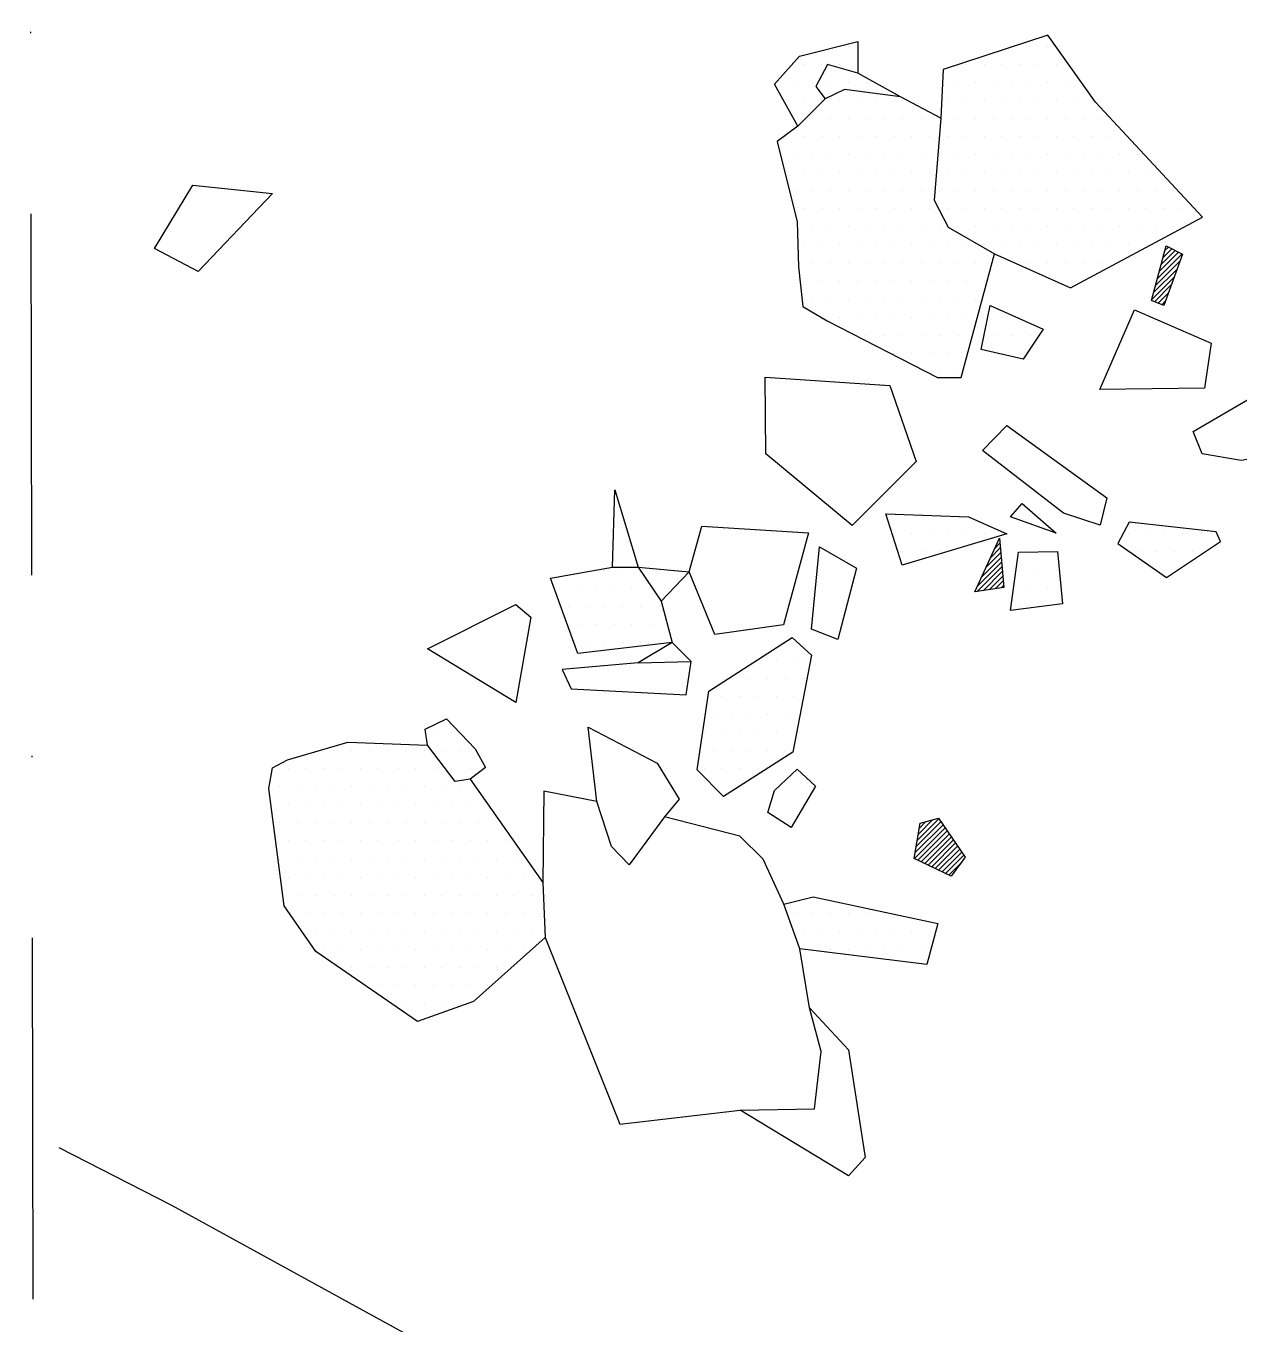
# Model space of a CAD drawing. Header units: metres. Extents: x -190 to -57, y -1970 to -1589.
# Drawn here: x -186.3 to -102.4, y -1867.2 to -1777.3 of the extents above; entities that cross this region are included whole.
import ezdxf

# ---------------------------------------------------------------- set-up
doc = ezdxf.new("R2010")
doc.units = ezdxf.units.M
doc.header["$LTSCALE"] = 25
doc.header["$MEASUREMENT"] = 0
doc.linetypes.add('STRICHPUNKTX2', pattern=[2, 1, -0.5, 0, -0.5])
doc.layers.get('0').update_dxf_attribs({"linetype": 'CONTINUOUS'})
for name, color, linetype in [('BEFUND', 1, 'CONTINUOUS'), ('GRABUNGSGRENZE', 3, 'STRICHPUNKTX2'), ('KNOCHEN', 2, 'CONTINUOUS'), ('KNOCHENSCHRAFF', 2, 'CONTINUOUS'), ('STEINE', 4, 'CONTINUOUS'), ('STEINESCHRAFF', 4, 'CONTINUOUS')]:
    doc.layers.add(name, color=color, linetype=linetype)

# ---------------------------------------------------------------- blocks, each defined once
blk = doc.blocks.new('*X2')
at = {"color": 0}
for p, q in [((-68.207, -1784.002), (-64.608, -1780.402)), ((-67.455, -1783.603), (-64.157, -1780.305)), ((-66.702, -1783.204), (-63.706, -1780.208)), ((-65.949, -1782.804), (-63.255, -1780.11)), ((-65.196, -1782.405), (-62.804, -1780.013)), ((-64.444, -1782.006), (-62.353, -1779.915)), ((-63.691, -1781.607), (-62.322, -1780.238)), ((-70.274, -1782.887), (-68.666, -1781.279)), ((-70.12, -1783.087), (-68.215, -1781.181)), ((-69.967, -1783.287), (-67.764, -1781.084)), ((-69.813, -1783.487), (-67.313, -1780.987)), ((-69.66, -1783.687), (-66.862, -1780.889)), ((-69.506, -1783.887), (-66.411, -1780.792)), ((-69.353, -1784.087), (-65.961, -1780.694)), ((-69.199, -1784.287), (-65.51, -1780.597)), ((-68.96, -1784.401), (-65.059, -1780.5)), ((-62.938, -1781.208), (-62.551, -1780.82)), ((-71.042, -1781.886), (-70.921, -1781.766)), ((-70.888, -1782.086), (-70.47, -1781.668)), ((-70.735, -1782.286), (-70.019, -1781.571)), ((-70.581, -1782.487), (-69.568, -1781.474)), ((-70.428, -1782.687), (-69.117, -1781.376)), ((-71.828, -1788.683), (-69.587, -1786.443)), ((-71.791, -1788.293), (-69.587, -1786.088)), ((-71.754, -1787.902), (-69.915, -1786.063)), ((-71.717, -1787.512), (-70.243, -1786.037)), ((-71.68, -1787.121), (-70.571, -1786.012)), ((-71.643, -1786.73), (-70.898, -1785.986)), ((-71.606, -1786.34), (-71.226, -1785.96)), ((-71.569, -1785.949), (-71.554, -1785.935)), ((-68.378, -1788.062), (-66.772, -1786.456)), ((-68.187, -1788.224), (-66.636, -1786.673)), ((-71.939, -1789.855), (-69.612, -1787.528)), ((-71.902, -1789.465), (-69.604, -1787.166)), ((-71.865, -1789.074), (-69.595, -1786.804)), ((-68.952, -1787.575), (-68.779, -1787.402)), ((-68.761, -1787.737), (-68.104, -1787.081)), ((-68.569, -1787.899), (-67.43, -1786.76)), ((-67.995, -1788.386), (-66.499, -1786.89)), ((-67.804, -1788.548), (-66.363, -1787.107)), ((-67.613, -1788.711), (-66.226, -1787.324)), ((-67.421, -1788.873), (-66.09, -1787.541)), ((-72.013, -1790.636), (-69.628, -1788.251)), ((-71.976, -1790.246), (-69.62, -1787.889)), ((-67.23, -1789.035), (-65.954, -1787.759)), ((-71.854, -1790.831), (-69.636, -1788.612)), ((-71.509, -1790.839), (-69.644, -1788.974)), ((-71.163, -1790.847), (-69.652, -1789.336)), ((-67.039, -1789.197), (-66.996, -1789.154)), ((-70.817, -1790.855), (-69.66, -1789.697)), ((-70.472, -1790.863), (-69.668, -1790.059)), ((-64.715, -1790.409), (-64.035, -1789.729)), ((-64.549, -1790.597), (-63.77, -1789.817)), ((-64.272, -1790.674), (-63.505, -1789.906)), ((-63.996, -1790.751), (-63.24, -1789.995)), ((-63.719, -1790.827), (-62.975, -1790.083)), ((-63.442, -1790.904), (-62.71, -1790.172)), ((-70.126, -1790.87), (-69.676, -1790.421)), ((-69.78, -1790.878), (-69.685, -1790.782)), ((-63.166, -1790.981), (-62.531, -1790.346)), ((-62.889, -1791.058), (-62.483, -1790.652)), ((-62.612, -1791.135), (-62.435, -1790.957)), ((-107.89, -1794.34), (-106.552, -1793.002)), ((-107.759, -1793.855), (-106.787, -1792.884)), ((-107.627, -1793.37), (-107.023, -1792.766)), ((-107.495, -1792.884), (-107.258, -1792.647)), ((-108.154, -1795.311), (-106.464, -1793.621)), ((-108.022, -1794.825), (-106.317, -1793.12)), ((-108.417, -1796.281), (-106.859, -1794.723)), ((-108.286, -1795.796), (-106.662, -1794.172)), ((-108.215, -1796.433), (-107.057, -1795.274)), ((-107.965, -1796.536), (-107.254, -1795.825)), ((-107.715, -1796.639), (-107.452, -1796.376)), ((-119.567, -1814.148), (-118.893, -1813.475)), ((-119.273, -1813.501), (-118.922, -1813.15)), ((-118.98, -1812.854), (-118.951, -1812.825)), ((-120.446, -1816.088), (-118.807, -1814.449)), ((-120.153, -1815.442), (-118.836, -1814.124)), ((-119.86, -1814.795), (-118.865, -1813.8)), ((-120.498, -1816.493), (-118.778, -1814.774)), ((-120.08, -1816.429), (-118.75, -1815.099)), ((-119.663, -1816.366), (-118.721, -1815.424)), ((-119.246, -1816.302), (-118.692, -1815.749)), ((-118.828, -1816.238), (-118.664, -1816.073)), ((-124.701, -1834.131), (-122.984, -1832.414)), ((-124.63, -1833.707), (-123.127, -1832.204)), ((-124.558, -1833.282), (-123.547, -1832.271)), ((-124.487, -1832.857), (-124.037, -1832.407)), ((-124.83, -1834.968), (-122.698, -1832.836)), ((-124.772, -1834.556), (-122.841, -1832.625)), ((-124.592, -1835.083), (-122.555, -1833.047)), ((-124.353, -1835.198), (-122.412, -1833.257)), ((-124.114, -1835.313), (-122.27, -1833.468)), ((-123.876, -1835.428), (-122.127, -1833.679)), ((-123.637, -1835.543), (-121.984, -1833.89)), ((-123.398, -1835.657), (-121.841, -1834.1)), ((-123.16, -1835.772), (-121.698, -1834.311)), ((-122.921, -1835.887), (-121.556, -1834.522)), ((-122.682, -1836.002), (-121.413, -1834.733)), ((-122.444, -1836.117), (-121.682, -1835.355))]:
    blk.add_line(p, q, dxfattribs=at)
blk = doc.blocks.new('*X33')
at = {"color": 0}
for p, q in [((-158.125, -1826.25), (-158.125, -1826.25)), ((-156.875, -1826.25), (-156.875, -1826.25)), ((-165, -1827.5), (-165, -1827.5)), ((-163.75, -1827.5), (-163.75, -1827.5)), ((-162.5, -1827.5), (-162.5, -1827.5)), ((-161.25, -1827.5), (-161.25, -1827.5)), ((-160, -1827.5), (-160, -1827.5)), ((-158.75, -1827.5), (-158.75, -1827.5)), ((-157.5, -1827.5), (-157.5, -1827.5)), ((-156.25, -1827.5), (-156.25, -1827.5)), ((-168.125, -1828.75), (-168.125, -1828.75)), ((-166.875, -1828.75), (-166.875, -1828.75)), ((-165.625, -1828.75), (-165.625, -1828.75)), ((-164.375, -1828.75), (-164.375, -1828.75)), ((-163.125, -1828.75), (-163.125, -1828.75)), ((-161.875, -1828.75), (-161.875, -1828.75)), ((-160.625, -1828.75), (-160.625, -1828.75)), ((-159.375, -1828.75), (-159.375, -1828.75)), ((-158.125, -1828.75), (-158.125, -1828.75)), ((-156.875, -1828.75), (-156.875, -1828.75)), ((-155.625, -1828.75), (-155.625, -1828.75)), ((-168.75, -1830), (-168.75, -1830)), ((-167.5, -1830), (-167.5, -1830)), ((-166.25, -1830), (-166.25, -1830)), ((-165, -1830), (-165, -1830)), ((-163.75, -1830), (-163.75, -1830)), ((-162.5, -1830), (-162.5, -1830)), ((-161.25, -1830), (-161.25, -1830)), ((-160, -1830), (-160, -1830)), ((-158.75, -1830), (-158.75, -1830)), ((-157.5, -1830), (-157.5, -1830)), ((-156.25, -1830), (-156.25, -1830)), ((-168.125, -1831.25), (-168.125, -1831.25)), ((-166.875, -1831.25), (-166.875, -1831.25)), ((-165.625, -1831.25), (-165.625, -1831.25)), ((-164.375, -1831.25), (-164.375, -1831.25)), ((-163.125, -1831.25), (-163.125, -1831.25)), ((-161.875, -1831.25), (-161.875, -1831.25)), ((-160.625, -1831.25), (-160.625, -1831.25)), ((-159.375, -1831.25), (-159.375, -1831.25)), ((-158.125, -1831.25), (-158.125, -1831.25)), ((-156.875, -1831.25), (-156.875, -1831.25)), ((-155.625, -1831.25), (-155.625, -1831.25)), ((-154.375, -1831.25), (-154.375, -1831.25)), ((-168.75, -1832.5), (-168.75, -1832.5)), ((-167.5, -1832.5), (-167.5, -1832.5)), ((-166.25, -1832.5), (-166.25, -1832.5)), ((-165, -1832.5), (-165, -1832.5)), ((-163.75, -1832.5), (-163.75, -1832.5)), ((-162.5, -1832.5), (-162.5, -1832.5)), ((-161.25, -1832.5), (-161.25, -1832.5)), ((-160, -1832.5), (-160, -1832.5)), ((-158.75, -1832.5), (-158.75, -1832.5)), ((-157.5, -1832.5), (-157.5, -1832.5)), ((-156.25, -1832.5), (-156.25, -1832.5)), ((-155, -1832.5), (-155, -1832.5)), ((-153.75, -1832.5), (-153.75, -1832.5)), ((-168.125, -1833.75), (-168.125, -1833.75)), ((-166.875, -1833.75), (-166.875, -1833.75)), ((-165.625, -1833.75), (-165.625, -1833.75)), ((-164.375, -1833.75), (-164.375, -1833.75)), ((-163.125, -1833.75), (-163.125, -1833.75)), ((-161.875, -1833.75), (-161.875, -1833.75)), ((-160.625, -1833.75), (-160.625, -1833.75)), ((-159.375, -1833.75), (-159.375, -1833.75)), ((-158.125, -1833.75), (-158.125, -1833.75)), ((-156.875, -1833.75), (-156.875, -1833.75)), ((-155.625, -1833.75), (-155.625, -1833.75)), ((-154.375, -1833.75), (-154.375, -1833.75)), ((-153.125, -1833.75), (-153.125, -1833.75)), ((-168.75, -1835), (-168.75, -1835)), ((-167.5, -1835), (-167.5, -1835)), ((-166.25, -1835), (-166.25, -1835)), ((-165, -1835), (-165, -1835)), ((-163.75, -1835), (-163.75, -1835)), ((-162.5, -1835), (-162.5, -1835)), ((-161.25, -1835), (-161.25, -1835)), ((-160, -1835), (-160, -1835)), ((-158.75, -1835), (-158.75, -1835)), ((-157.5, -1835), (-157.5, -1835)), ((-156.25, -1835), (-156.25, -1835)), ((-155, -1835), (-155, -1835)), ((-153.75, -1835), (-153.75, -1835)), ((-152.5, -1835), (-152.5, -1835)), ((-168.125, -1836.25), (-168.125, -1836.25)), ((-166.875, -1836.25), (-166.875, -1836.25)), ((-165.625, -1836.25), (-165.625, -1836.25)), ((-164.375, -1836.25), (-164.375, -1836.25)), ((-163.125, -1836.25), (-163.125, -1836.25)), ((-161.875, -1836.25), (-161.875, -1836.25)), ((-160.625, -1836.25), (-160.625, -1836.25)), ((-159.375, -1836.25), (-159.375, -1836.25)), ((-158.125, -1836.25), (-158.125, -1836.25)), ((-156.875, -1836.25), (-156.875, -1836.25)), ((-155.625, -1836.25), (-155.625, -1836.25)), ((-154.375, -1836.25), (-154.375, -1836.25)), ((-153.125, -1836.25), (-153.125, -1836.25)), ((-151.875, -1836.25), (-151.875, -1836.25)), ((-167.5, -1837.5), (-167.5, -1837.5)), ((-166.25, -1837.5), (-166.25, -1837.5)), ((-165, -1837.5), (-165, -1837.5)), ((-163.75, -1837.5), (-163.75, -1837.5)), ((-162.5, -1837.5), (-162.5, -1837.5)), ((-161.25, -1837.5), (-161.25, -1837.5)), ((-160, -1837.5), (-160, -1837.5)), ((-158.75, -1837.5), (-158.75, -1837.5)), ((-157.5, -1837.5), (-157.5, -1837.5)), ((-156.25, -1837.5), (-156.25, -1837.5)), ((-155, -1837.5), (-155, -1837.5)), ((-153.75, -1837.5), (-153.75, -1837.5)), ((-152.5, -1837.5), (-152.5, -1837.5)), ((-151.25, -1837.5), (-151.25, -1837.5)), ((-166.875, -1838.75), (-166.875, -1838.75)), ((-165.625, -1838.75), (-165.625, -1838.75)), ((-164.375, -1838.75), (-164.375, -1838.75)), ((-163.125, -1838.75), (-163.125, -1838.75)), ((-161.875, -1838.75), (-161.875, -1838.75)), ((-160.625, -1838.75), (-160.625, -1838.75)), ((-159.375, -1838.75), (-159.375, -1838.75)), ((-158.125, -1838.75), (-158.125, -1838.75)), ((-156.875, -1838.75), (-156.875, -1838.75)), ((-155.625, -1838.75), (-155.625, -1838.75)), ((-154.375, -1838.75), (-154.375, -1838.75)), ((-153.125, -1838.75), (-153.125, -1838.75)), ((-151.875, -1838.75), (-151.875, -1838.75)), ((-150.625, -1838.75), (-150.625, -1838.75)), ((-133.125, -1838.75), (-133.125, -1838.75)), ((-131.875, -1838.75), (-131.875, -1838.75)), ((-130.625, -1838.75), (-130.625, -1838.75)), ((-129.375, -1838.75), (-129.375, -1838.75)), ((-128.125, -1838.75), (-128.125, -1838.75)), ((-126.875, -1838.75), (-126.875, -1838.75)), ((-166.25, -1840), (-166.25, -1840)), ((-165, -1840), (-165, -1840)), ((-163.75, -1840), (-163.75, -1840)), ((-162.5, -1840), (-162.5, -1840)), ((-161.25, -1840), (-161.25, -1840)), ((-160, -1840), (-160, -1840)), ((-158.75, -1840), (-158.75, -1840)), ((-157.5, -1840), (-157.5, -1840)), ((-156.25, -1840), (-156.25, -1840)), ((-155, -1840), (-155, -1840)), ((-153.75, -1840), (-153.75, -1840)), ((-152.5, -1840), (-152.5, -1840)), ((-151.25, -1840), (-151.25, -1840)), ((-132.5, -1840), (-132.5, -1840)), ((-131.25, -1840), (-131.25, -1840)), ((-130, -1840), (-130, -1840)), ((-128.75, -1840), (-128.75, -1840)), ((-127.5, -1840), (-127.5, -1840)), ((-126.25, -1840), (-126.25, -1840)), ((-125, -1840), (-125, -1840)), ((-123.75, -1840), (-123.75, -1840)), ((-165.625, -1841.25), (-165.625, -1841.25)), ((-164.375, -1841.25), (-164.375, -1841.25)), ((-163.125, -1841.25), (-163.125, -1841.25)), ((-161.875, -1841.25), (-161.875, -1841.25)), ((-160.625, -1841.25), (-160.625, -1841.25)), ((-159.375, -1841.25), (-159.375, -1841.25)), ((-158.125, -1841.25), (-158.125, -1841.25)), ((-156.875, -1841.25), (-156.875, -1841.25)), ((-155.625, -1841.25), (-155.625, -1841.25)), ((-154.375, -1841.25), (-154.375, -1841.25)), ((-153.125, -1841.25), (-153.125, -1841.25)), ((-151.875, -1841.25), (-151.875, -1841.25)), ((-131.875, -1841.25), (-131.875, -1841.25)), ((-130.625, -1841.25), (-130.625, -1841.25)), ((-129.375, -1841.25), (-129.375, -1841.25)), ((-128.125, -1841.25), (-128.125, -1841.25)), ((-126.875, -1841.25), (-126.875, -1841.25)), ((-125.625, -1841.25), (-125.625, -1841.25)), ((-124.375, -1841.25), (-124.375, -1841.25)), ((-163.75, -1842.5), (-163.75, -1842.5)), ((-162.5, -1842.5), (-162.5, -1842.5)), ((-161.25, -1842.5), (-161.25, -1842.5)), ((-160, -1842.5), (-160, -1842.5)), ((-158.75, -1842.5), (-158.75, -1842.5)), ((-157.5, -1842.5), (-157.5, -1842.5)), ((-156.25, -1842.5), (-156.25, -1842.5)), ((-155, -1842.5), (-155, -1842.5)), ((-153.75, -1842.5), (-153.75, -1842.5)), ((-161.875, -1843.75), (-161.875, -1843.75)), ((-160.625, -1843.75), (-160.625, -1843.75)), ((-159.375, -1843.75), (-159.375, -1843.75)), ((-158.125, -1843.75), (-158.125, -1843.75)), ((-156.875, -1843.75), (-156.875, -1843.75)), ((-155.625, -1843.75), (-155.625, -1843.75)), ((-154.375, -1843.75), (-154.375, -1843.75)), ((-160, -1845), (-160, -1845)), ((-158.75, -1845), (-158.75, -1845)), ((-157.5, -1845), (-157.5, -1845)), ((-156.25, -1845), (-156.25, -1845))]:
    blk.add_line(p, q, dxfattribs=at)
blk = doc.blocks.new('*X34')
at = {"color": 0}
for p, q in [((-129.375, -1778.75), (-129.375, -1778.75)), ((-116.875, -1778.75), (-116.875, -1778.75)), ((-115.625, -1778.75), (-115.625, -1778.75)), ((-132.5, -1780), (-132.5, -1780)), ((-131.25, -1780), (-131.25, -1780)), ((-130, -1780), (-130, -1780)), ((-121.25, -1780), (-121.25, -1780)), ((-120, -1780), (-120, -1780)), ((-118.75, -1780), (-118.75, -1780)), ((-117.5, -1780), (-117.5, -1780)), ((-116.25, -1780), (-116.25, -1780)), ((-115, -1780), (-115, -1780)), ((-134.375, -1781.25), (-134.375, -1781.25)), ((-133.125, -1781.25), (-133.125, -1781.25)), ((-131.875, -1781.25), (-131.875, -1781.25)), ((-130.625, -1781.25), (-130.625, -1781.25)), ((-129.375, -1781.25), (-129.375, -1781.25)), ((-128.125, -1781.25), (-128.125, -1781.25)), ((-121.875, -1781.25), (-121.875, -1781.25)), ((-120.625, -1781.25), (-120.625, -1781.25)), ((-119.375, -1781.25), (-119.375, -1781.25)), ((-118.125, -1781.25), (-118.125, -1781.25)), ((-116.875, -1781.25), (-116.875, -1781.25)), ((-115.625, -1781.25), (-115.625, -1781.25)), ((-114.375, -1781.25), (-114.375, -1781.25)), ((-133.75, -1782.5), (-133.75, -1782.5)), ((-132.5, -1782.5), (-132.5, -1782.5)), ((-131.25, -1782.5), (-131.25, -1782.5)), ((-122.5, -1782.5), (-122.5, -1782.5)), ((-121.25, -1782.5), (-121.25, -1782.5)), ((-120, -1782.5), (-120, -1782.5)), ((-118.75, -1782.5), (-118.75, -1782.5)), ((-117.5, -1782.5), (-117.5, -1782.5)), ((-116.25, -1782.5), (-116.25, -1782.5)), ((-115, -1782.5), (-115, -1782.5)), ((-113.75, -1782.5), (-113.75, -1782.5)), ((-112.5, -1782.5), (-112.5, -1782.5)), ((-133.125, -1783.75), (-133.125, -1783.75)), ((-121.875, -1783.75), (-121.875, -1783.75)), ((-120.625, -1783.75), (-120.625, -1783.75)), ((-119.375, -1783.75), (-119.375, -1783.75)), ((-118.125, -1783.75), (-118.125, -1783.75)), ((-116.875, -1783.75), (-116.875, -1783.75)), ((-115.625, -1783.75), (-115.625, -1783.75)), ((-114.375, -1783.75), (-114.375, -1783.75)), ((-113.125, -1783.75), (-113.125, -1783.75)), ((-111.875, -1783.75), (-111.875, -1783.75)), ((-122.5, -1785), (-122.5, -1785)), ((-121.25, -1785), (-121.25, -1785)), ((-120, -1785), (-120, -1785)), ((-118.75, -1785), (-118.75, -1785)), ((-117.5, -1785), (-117.5, -1785)), ((-116.25, -1785), (-116.25, -1785)), ((-115, -1785), (-115, -1785)), ((-113.75, -1785), (-113.75, -1785)), ((-112.5, -1785), (-112.5, -1785)), ((-111.25, -1785), (-111.25, -1785)), ((-123.125, -1786.25), (-123.125, -1786.25)), ((-121.875, -1786.25), (-121.875, -1786.25)), ((-120.625, -1786.25), (-120.625, -1786.25)), ((-119.375, -1786.25), (-119.375, -1786.25)), ((-118.125, -1786.25), (-118.125, -1786.25)), ((-116.875, -1786.25), (-116.875, -1786.25)), ((-115.625, -1786.25), (-115.625, -1786.25)), ((-114.375, -1786.25), (-114.375, -1786.25)), ((-113.125, -1786.25), (-113.125, -1786.25)), ((-111.875, -1786.25), (-111.875, -1786.25)), ((-110.625, -1786.25), (-110.625, -1786.25)), ((-109.375, -1786.25), (-109.375, -1786.25)), ((-122.5, -1787.5), (-122.5, -1787.5)), ((-121.25, -1787.5), (-121.25, -1787.5)), ((-120, -1787.5), (-120, -1787.5)), ((-118.75, -1787.5), (-118.75, -1787.5)), ((-117.5, -1787.5), (-117.5, -1787.5)), ((-116.25, -1787.5), (-116.25, -1787.5)), ((-115, -1787.5), (-115, -1787.5)), ((-113.75, -1787.5), (-113.75, -1787.5)), ((-112.5, -1787.5), (-112.5, -1787.5)), ((-111.25, -1787.5), (-111.25, -1787.5)), ((-110, -1787.5), (-110, -1787.5)), ((-108.75, -1787.5), (-108.75, -1787.5)), ((-123.125, -1788.75), (-123.125, -1788.75)), ((-121.875, -1788.75), (-121.875, -1788.75)), ((-120.625, -1788.75), (-120.625, -1788.75)), ((-119.375, -1788.75), (-119.375, -1788.75)), ((-118.125, -1788.75), (-118.125, -1788.75)), ((-116.875, -1788.75), (-116.875, -1788.75)), ((-115.625, -1788.75), (-115.625, -1788.75)), ((-114.375, -1788.75), (-114.375, -1788.75)), ((-113.125, -1788.75), (-113.125, -1788.75)), ((-111.875, -1788.75), (-111.875, -1788.75)), ((-110.625, -1788.75), (-110.625, -1788.75)), ((-109.375, -1788.75), (-109.375, -1788.75)), ((-108.125, -1788.75), (-108.125, -1788.75)), ((-106.875, -1788.75), (-106.875, -1788.75)), ((-122.5, -1790), (-122.5, -1790)), ((-121.25, -1790), (-121.25, -1790)), ((-120, -1790), (-120, -1790)), ((-118.75, -1790), (-118.75, -1790)), ((-117.5, -1790), (-117.5, -1790)), ((-116.25, -1790), (-116.25, -1790)), ((-115, -1790), (-115, -1790)), ((-113.75, -1790), (-113.75, -1790)), ((-112.5, -1790), (-112.5, -1790)), ((-111.25, -1790), (-111.25, -1790)), ((-110, -1790), (-110, -1790)), ((-108.75, -1790), (-108.75, -1790)), ((-107.5, -1790), (-107.5, -1790)), ((-106.25, -1790), (-106.25, -1790)), ((-121.875, -1791.25), (-121.875, -1791.25)), ((-120.625, -1791.25), (-120.625, -1791.25)), ((-119.375, -1791.25), (-119.375, -1791.25)), ((-118.125, -1791.25), (-118.125, -1791.25)), ((-116.875, -1791.25), (-116.875, -1791.25)), ((-115.625, -1791.25), (-115.625, -1791.25)), ((-114.375, -1791.25), (-114.375, -1791.25)), ((-113.125, -1791.25), (-113.125, -1791.25)), ((-111.875, -1791.25), (-111.875, -1791.25)), ((-110.625, -1791.25), (-110.625, -1791.25)), ((-109.375, -1791.25), (-109.375, -1791.25)), ((-108.125, -1791.25), (-108.125, -1791.25)), ((-106.875, -1791.25), (-106.875, -1791.25)), ((-120, -1792.5), (-120, -1792.5)), ((-118.75, -1792.5), (-118.75, -1792.5)), ((-117.5, -1792.5), (-117.5, -1792.5)), ((-116.25, -1792.5), (-116.25, -1792.5)), ((-115, -1792.5), (-115, -1792.5)), ((-113.75, -1792.5), (-113.75, -1792.5)), ((-112.5, -1792.5), (-112.5, -1792.5)), ((-111.25, -1792.5), (-111.25, -1792.5)), ((-110, -1792.5), (-110, -1792.5)), ((-108.75, -1792.5), (-108.75, -1792.5)), ((-116.875, -1793.75), (-116.875, -1793.75)), ((-115.625, -1793.75), (-115.625, -1793.75)), ((-114.375, -1793.75), (-114.375, -1793.75)), ((-113.125, -1793.75), (-113.125, -1793.75)), ((-111.875, -1793.75), (-111.875, -1793.75)), ((-115, -1795), (-115, -1795)), ((-113.75, -1795), (-113.75, -1795)), ((-118.75, -1797.5), (-118.75, -1797.5)), ((-119.375, -1798.75), (-119.375, -1798.75)), ((-118.125, -1798.75), (-118.125, -1798.75)), ((-116.875, -1798.75), (-116.875, -1798.75)), ((-118.75, -1800), (-118.75, -1800)), ((-117.5, -1800), (-117.5, -1800)), ((-125.625, -1811.25), (-125.625, -1811.25)), ((-124.375, -1811.25), (-124.375, -1811.25)), ((-123.125, -1811.25), (-123.125, -1811.25)), ((-126.25, -1812.5), (-126.25, -1812.5)), ((-125, -1812.5), (-125, -1812.5)), ((-123.75, -1812.5), (-123.75, -1812.5)), ((-122.5, -1812.5), (-122.5, -1812.5)), ((-121.25, -1812.5), (-121.25, -1812.5)), ((-120, -1812.5), (-120, -1812.5)), ((-118.75, -1812.5), (-118.75, -1812.5)), ((-110, -1812.5), (-110, -1812.5)), ((-108.75, -1812.5), (-108.75, -1812.5)), ((-107.5, -1812.5), (-107.5, -1812.5)), ((-106.25, -1812.5), (-106.25, -1812.5)), ((-105, -1812.5), (-105, -1812.5)), ((-125.625, -1813.75), (-125.625, -1813.75)), ((-124.375, -1813.75), (-124.375, -1813.75)), ((-123.125, -1813.75), (-123.125, -1813.75)), ((-115.625, -1813.75), (-115.625, -1813.75)), ((-109.375, -1813.75), (-109.375, -1813.75)), ((-108.125, -1813.75), (-108.125, -1813.75)), ((-106.875, -1813.75), (-106.875, -1813.75)), ((-105.625, -1813.75), (-105.625, -1813.75)), ((-146.25, -1815), (-146.25, -1815)), ((-145, -1815), (-145, -1815)), ((-143.75, -1815), (-143.75, -1815)), ((-142.5, -1815), (-142.5, -1815)), ((-117.5, -1815), (-117.5, -1815)), ((-116.25, -1815), (-116.25, -1815)), ((-115, -1815), (-115, -1815)), ((-107.5, -1815), (-107.5, -1815)), ((-149.375, -1816.25), (-149.375, -1816.25)), ((-148.125, -1816.25), (-148.125, -1816.25)), ((-146.875, -1816.25), (-146.875, -1816.25)), ((-145.625, -1816.25), (-145.625, -1816.25)), ((-144.375, -1816.25), (-144.375, -1816.25)), ((-143.125, -1816.25), (-143.125, -1816.25)), ((-141.875, -1816.25), (-141.875, -1816.25)), ((-116.875, -1816.25), (-116.875, -1816.25)), ((-115.625, -1816.25), (-115.625, -1816.25)), ((-148.75, -1817.5), (-148.75, -1817.5)), ((-147.5, -1817.5), (-147.5, -1817.5)), ((-146.25, -1817.5), (-146.25, -1817.5)), ((-145, -1817.5), (-145, -1817.5)), ((-143.75, -1817.5), (-143.75, -1817.5)), ((-142.5, -1817.5), (-142.5, -1817.5)), ((-117.5, -1817.5), (-117.5, -1817.5)), ((-116.25, -1817.5), (-116.25, -1817.5)), ((-148.125, -1818.75), (-148.125, -1818.75)), ((-146.875, -1818.75), (-146.875, -1818.75)), ((-145.625, -1818.75), (-145.625, -1818.75)), ((-144.375, -1818.75), (-144.375, -1818.75)), ((-143.125, -1818.75), (-143.125, -1818.75)), ((-147.5, -1820), (-147.5, -1820)), ((-146.25, -1820), (-146.25, -1820)), ((-145, -1820), (-145, -1820)), ((-143.75, -1820), (-143.75, -1820)), ((-142.5, -1820), (-142.5, -1820)), ((-133.75, -1820), (-133.75, -1820)), ((-135.625, -1821.25), (-135.625, -1821.25)), ((-134.375, -1821.25), (-134.375, -1821.25)), ((-133.125, -1821.25), (-133.125, -1821.25)), ((-137.5, -1822.5), (-137.5, -1822.5)), ((-136.25, -1822.5), (-136.25, -1822.5)), ((-135, -1822.5), (-135, -1822.5)), ((-133.75, -1822.5), (-133.75, -1822.5)), ((-132.5, -1822.5), (-132.5, -1822.5)), ((-138.125, -1823.75), (-138.125, -1823.75)), ((-136.875, -1823.75), (-136.875, -1823.75)), ((-135.625, -1823.75), (-135.625, -1823.75)), ((-134.375, -1823.75), (-134.375, -1823.75)), ((-133.125, -1823.75), (-133.125, -1823.75)), ((-138.75, -1825), (-138.75, -1825)), ((-137.5, -1825), (-137.5, -1825)), ((-136.25, -1825), (-136.25, -1825)), ((-135, -1825), (-135, -1825)), ((-133.75, -1825), (-133.75, -1825)), ((-139.375, -1826.25), (-139.375, -1826.25)), ((-138.125, -1826.25), (-138.125, -1826.25)), ((-136.875, -1826.25), (-136.875, -1826.25)), ((-135.625, -1826.25), (-135.625, -1826.25)), ((-134.375, -1826.25), (-134.375, -1826.25)), ((-133.125, -1826.25), (-133.125, -1826.25)), ((-138.75, -1827.5), (-138.75, -1827.5)), ((-137.5, -1827.5), (-137.5, -1827.5)), ((-136.25, -1827.5), (-136.25, -1827.5)), ((-135, -1827.5), (-135, -1827.5)), ((-133.75, -1827.5), (-133.75, -1827.5)), ((-139.375, -1828.75), (-139.375, -1828.75)), ((-138.125, -1828.75), (-138.125, -1828.75)), ((-136.875, -1828.75), (-136.875, -1828.75)), ((-135.625, -1828.75), (-135.625, -1828.75)), ((-137.5, -1830), (-137.5, -1830))]:
    blk.add_line(p, q, dxfattribs=at)
blk = doc.blocks.new('*X35')
at = {"color": 0}
for p, q in [((-130, -1782.5), (-130, -1782.5)), ((-128.75, -1782.5), (-128.75, -1782.5)), ((-127.5, -1782.5), (-127.5, -1782.5)), ((-126.25, -1782.5), (-126.25, -1782.5)), ((-131.875, -1783.75), (-131.875, -1783.75)), ((-130.625, -1783.75), (-130.625, -1783.75)), ((-129.375, -1783.75), (-129.375, -1783.75)), ((-128.125, -1783.75), (-128.125, -1783.75)), ((-126.875, -1783.75), (-126.875, -1783.75)), ((-125.625, -1783.75), (-125.625, -1783.75)), ((-124.375, -1783.75), (-124.375, -1783.75)), ((-123.125, -1783.75), (-123.125, -1783.75)), ((-133.75, -1785), (-133.75, -1785)), ((-132.5, -1785), (-132.5, -1785)), ((-131.25, -1785), (-131.25, -1785)), ((-130, -1785), (-130, -1785)), ((-128.75, -1785), (-128.75, -1785)), ((-127.5, -1785), (-127.5, -1785)), ((-126.25, -1785), (-126.25, -1785)), ((-125, -1785), (-125, -1785)), ((-123.75, -1785), (-123.75, -1785)), ((-133.125, -1786.25), (-133.125, -1786.25)), ((-131.875, -1786.25), (-131.875, -1786.25)), ((-130.625, -1786.25), (-130.625, -1786.25)), ((-129.375, -1786.25), (-129.375, -1786.25)), ((-128.125, -1786.25), (-128.125, -1786.25)), ((-126.875, -1786.25), (-126.875, -1786.25)), ((-125.625, -1786.25), (-125.625, -1786.25)), ((-124.375, -1786.25), (-124.375, -1786.25)), ((-133.75, -1787.5), (-133.75, -1787.5)), ((-132.5, -1787.5), (-132.5, -1787.5)), ((-131.25, -1787.5), (-131.25, -1787.5)), ((-130, -1787.5), (-130, -1787.5)), ((-128.75, -1787.5), (-128.75, -1787.5)), ((-127.5, -1787.5), (-127.5, -1787.5)), ((-126.25, -1787.5), (-126.25, -1787.5)), ((-125, -1787.5), (-125, -1787.5)), ((-123.75, -1787.5), (-123.75, -1787.5)), ((-133.125, -1788.75), (-133.125, -1788.75)), ((-131.875, -1788.75), (-131.875, -1788.75)), ((-130.625, -1788.75), (-130.625, -1788.75)), ((-129.375, -1788.75), (-129.375, -1788.75)), ((-128.125, -1788.75), (-128.125, -1788.75)), ((-126.875, -1788.75), (-126.875, -1788.75)), ((-125.625, -1788.75), (-125.625, -1788.75)), ((-124.375, -1788.75), (-124.375, -1788.75)), ((-132.5, -1790), (-132.5, -1790)), ((-131.25, -1790), (-131.25, -1790)), ((-130, -1790), (-130, -1790)), ((-128.75, -1790), (-128.75, -1790)), ((-127.5, -1790), (-127.5, -1790)), ((-126.25, -1790), (-126.25, -1790)), ((-125, -1790), (-125, -1790)), ((-123.75, -1790), (-123.75, -1790)), ((-131.875, -1791.25), (-131.875, -1791.25)), ((-130.625, -1791.25), (-130.625, -1791.25)), ((-129.375, -1791.25), (-129.375, -1791.25)), ((-128.125, -1791.25), (-128.125, -1791.25)), ((-126.875, -1791.25), (-126.875, -1791.25)), ((-125.625, -1791.25), (-125.625, -1791.25)), ((-124.375, -1791.25), (-124.375, -1791.25)), ((-123.125, -1791.25), (-123.125, -1791.25)), ((-132.5, -1792.5), (-132.5, -1792.5)), ((-131.25, -1792.5), (-131.25, -1792.5)), ((-130, -1792.5), (-130, -1792.5)), ((-128.75, -1792.5), (-128.75, -1792.5)), ((-127.5, -1792.5), (-127.5, -1792.5)), ((-126.25, -1792.5), (-126.25, -1792.5)), ((-125, -1792.5), (-125, -1792.5)), ((-123.75, -1792.5), (-123.75, -1792.5)), ((-122.5, -1792.5), (-122.5, -1792.5)), ((-121.25, -1792.5), (-121.25, -1792.5)), ((-131.875, -1793.75), (-131.875, -1793.75)), ((-130.625, -1793.75), (-130.625, -1793.75)), ((-129.375, -1793.75), (-129.375, -1793.75)), ((-128.125, -1793.75), (-128.125, -1793.75)), ((-126.875, -1793.75), (-126.875, -1793.75)), ((-125.625, -1793.75), (-125.625, -1793.75)), ((-124.375, -1793.75), (-124.375, -1793.75)), ((-123.125, -1793.75), (-123.125, -1793.75)), ((-121.875, -1793.75), (-121.875, -1793.75)), ((-120.625, -1793.75), (-120.625, -1793.75)), ((-132.5, -1795), (-132.5, -1795)), ((-131.25, -1795), (-131.25, -1795)), ((-130, -1795), (-130, -1795)), ((-128.75, -1795), (-128.75, -1795)), ((-127.5, -1795), (-127.5, -1795)), ((-126.25, -1795), (-126.25, -1795)), ((-125, -1795), (-125, -1795)), ((-123.75, -1795), (-123.75, -1795)), ((-122.5, -1795), (-122.5, -1795)), ((-121.25, -1795), (-121.25, -1795)), ((-120, -1795), (-120, -1795)), ((-131.875, -1796.25), (-131.875, -1796.25)), ((-130.625, -1796.25), (-130.625, -1796.25)), ((-129.375, -1796.25), (-129.375, -1796.25)), ((-128.125, -1796.25), (-128.125, -1796.25)), ((-126.875, -1796.25), (-126.875, -1796.25)), ((-125.625, -1796.25), (-125.625, -1796.25)), ((-124.375, -1796.25), (-124.375, -1796.25)), ((-123.125, -1796.25), (-123.125, -1796.25)), ((-121.875, -1796.25), (-121.875, -1796.25)), ((-120.625, -1796.25), (-120.625, -1796.25)), ((-131.25, -1797.5), (-131.25, -1797.5)), ((-130, -1797.5), (-130, -1797.5)), ((-128.75, -1797.5), (-128.75, -1797.5)), ((-127.5, -1797.5), (-127.5, -1797.5)), ((-126.25, -1797.5), (-126.25, -1797.5)), ((-125, -1797.5), (-125, -1797.5)), ((-123.75, -1797.5), (-123.75, -1797.5)), ((-122.5, -1797.5), (-122.5, -1797.5)), ((-121.25, -1797.5), (-121.25, -1797.5)), ((-128.125, -1798.75), (-128.125, -1798.75)), ((-126.875, -1798.75), (-126.875, -1798.75)), ((-125.625, -1798.75), (-125.625, -1798.75)), ((-124.375, -1798.75), (-124.375, -1798.75)), ((-123.125, -1798.75), (-123.125, -1798.75)), ((-121.875, -1798.75), (-121.875, -1798.75)), ((-126.25, -1800), (-126.25, -1800)), ((-125, -1800), (-125, -1800)), ((-123.75, -1800), (-123.75, -1800)), ((-122.5, -1800), (-122.5, -1800)), ((-121.25, -1800), (-121.25, -1800)), ((-123.125, -1801.25), (-123.125, -1801.25)), ((-121.875, -1801.25), (-121.875, -1801.25))]:
    blk.add_line(p, q, dxfattribs=at)

msp = doc.modelspace()

# ---------------------------------------------------------------- linework, layer by layer
at = {"layer": 'BEFUND'}
msp.add_lwpolyline([(-84.231, -1896.587), (-104.774, -1896.156), (-116.955, -1894.154), (-136.875, -1884.192), (-143.646, -1876.844), (-176.199, -1858.966), (-183.994, -1854.981)], dxfattribs=at)
at = {"layer": 'GRABUNGSGRENZE'}
msp.add_lwpolyline([(-186.297, -1589.958), (-185.652, -1970.03)], dxfattribs=at)
at = {"layer": 'KNOCHEN'}
for points in [[(-108.434, -1796.342), (-107.41, -1792.571), (-106.289, -1793.133), (-107.568, -1796.7), (-108.434, -1796.342)], [(-120.64, -1816.515), (-118.953, -1812.796), (-118.651, -1816.211), (-120.64, -1816.515)]]:
    msp.add_lwpolyline(points, dxfattribs=at)
msp.add_lwpolyline([(-122.293, -1836.189), (-124.84, -1834.963), (-124.43, -1832.517), (-123.155, -1832.161), (-121.323, -1834.865)], close=True, dxfattribs=at)
at = {"layer": 'STEINE'}
for points in [[(-132.889, -1784.285), (-134.517, -1781.377), (-132.781, -1779.442), (-128.753, -1778.427), (-128.756, -1780.619)], [(-122.999, -1783.735), (-123.464, -1789.393), (-122.498, -1791.28), (-119.288, -1793.119), (-114.04, -1795.469), (-114.04, -1795.469), (-104.91, -1790.586), (-112.293, -1782.626), (-115.601, -1777.983), (-122.842, -1780.371), (-122.999, -1783.735)], [(-125.801, -1782.254), (-128.756, -1780.619), (-130.845, -1780.005), (-131.662, -1781.533), (-131, -1782.401)], [(-125.801, -1782.254), (-129.674, -1781.74), (-131, -1782.401), (-132.889, -1784.285), (-134.317, -1785.354), (-132.947, -1790.911), (-132.849, -1794.021), (-132.546, -1796.774), (-130.865, -1797.744), (-123.223, -1801.678), (-121.592, -1801.68), (-119.288, -1793.119)], [(-122.999, -1783.735), (-125.801, -1782.254)], [(-174.394, -1794.331), (-177.4, -1792.748), (-174.744, -1788.367), (-169.239, -1788.934), (-174.394, -1794.331)], [(-120.213, -1799.744), (-119.598, -1796.687), (-115.93, -1798.322), (-117.308, -1800.41), (-120.213, -1799.744)], [(-112.009, -1802.506), (-109.607, -1797.004), (-104.308, -1799.304), (-104.771, -1802.413), (-112.009, -1802.506)], [(-129.147, -1811.918), (-135.106, -1806.966), (-135.151, -1801.665), (-126.537, -1802.235), (-124.708, -1807.488), (-129.147, -1811.918)], [(-104.929, -1806.949), (-105.539, -1805.419), (-99.01, -1801.603), (-95.952, -1802.473), (-96.568, -1806.398), (-102.227, -1807.411), (-104.929, -1806.949)], [(-120.119, -1806.728), (-118.435, -1804.997), (-111.508, -1810), (-111.969, -1811.886), (-114.517, -1811.067), (-120.119, -1806.728)], [(-145.718, -1814.805), (-145.559, -1809.452), (-143.934, -1814.807)], [(-118.187, -1811.318), (-117.37, -1810.401), (-115.028, -1812.443), (-118.187, -1811.318)], [(-125.684, -1814.674), (-126.802, -1811.105), (-121.093, -1811.315), (-118.443, -1812.49), (-125.684, -1814.674)], [(-103.966, -1812.354), (-109.98, -1811.684), (-110.747, -1813.162), (-107.385, -1815.51), (-103.661, -1813.017), (-103.966, -1812.354)], [(-138.637, -1819.451), (-140.417, -1815.116), (-139.546, -1811.957), (-132.156, -1812.424), (-133.896, -1818.794), (-138.637, -1819.451)], [(-130.125, -1819.818), (-131.959, -1819.102), (-131.392, -1813.393), (-128.845, -1814.874), (-130.125, -1819.818)], [(-118.194, -1817.792), (-117.629, -1813.766), (-114.927, -1813.718), (-114.575, -1817.337), (-118.194, -1817.792)], [(-148.12, -1820.766), (-150, -1815.564), (-145.718, -1814.805), (-143.934, -1814.807), (-142.356, -1817.153), (-141.594, -1820.009), (-148.12, -1820.766)], [(-143.934, -1814.807), (-140.417, -1815.116), (-142.356, -1817.153)], [(-152.406, -1824.177), (-158.519, -1820.448), (-152.398, -1817.397), (-151.38, -1818.265), (-152.406, -1824.177)], [(-138.038, -1830.666), (-139.871, -1828.829), (-139.05, -1823.376), (-133.285, -1819.661), (-131.961, -1820.886), (-133.243, -1827.613), (-138.038, -1830.666)], [(-141.594, -1820.009), (-143.941, -1821.433), (-140.271, -1821.335), (-141.594, -1820.009)], [(-143.941, -1821.433), (-149.192, -1821.886), (-148.582, -1823.212), (-140.63, -1823.629), (-140.271, -1821.335)], [(-158.526, -1827.126), (-158.678, -1826.005), (-157.199, -1825.293), (-155.213, -1827.385), (-154.501, -1828.66), (-155.572, -1829.474), (-156.592, -1829.626), (-158.526, -1827.126)], [(-142.118, -1832.089), (-144.568, -1835.4), (-145.79, -1834.124), (-146.806, -1831.013), (-147.412, -1825.864), (-142.623, -1828.367), (-141.097, -1830.867), (-142.118, -1832.089)], [(-150.385, -1840.44), (-155.335, -1844.869), (-159.21, -1846.241), (-166.24, -1841.391), (-168.428, -1838.228), (-169.489, -1830.121), (-169.233, -1828.694), (-168.213, -1828.135), (-164.031, -1826.916), (-158.526, -1827.126)], [(-134.981, -1831.791), (-134.52, -1830.263), (-132.939, -1828.786), (-131.665, -1829.96), (-133.351, -1832.813), (-134.981, -1831.791)], [(-155.572, -1829.474), (-150.534, -1836.617)], [(-146.806, -1831.013), (-150.476, -1830.296), (-150.534, -1836.617), (-150.385, -1840.44), (-145.2, -1853.342), (-136.89, -1852.383)], [(-131.741, -1852.287), (-131.278, -1848.311), (-132.09, -1845.303), (-132.749, -1841.224), (-133.867, -1838.114), (-135.29, -1835.002), (-136.92, -1833.42), (-142.118, -1832.089)], [(-133.867, -1838.114), (-131.827, -1837.606), (-123.214, -1839.451), (-123.982, -1842.305), (-132.749, -1841.224)], [(-132.09, -1845.303), (-129.392, -1848.212), (-128.228, -1855.655), (-129.402, -1856.928), (-136.89, -1852.383)], [(-136.89, -1852.383), (-131.741, -1852.287)]]:
    msp.add_lwpolyline(points, dxfattribs=at)

# ---------------------------------------------------------------- block references
at = {"layer": 'KNOCHENSCHRAFF'}
msp.add_blockref('*X2', (0, 0), dxfattribs=at)
at = {"layer": 'STEINESCHRAFF'}
for name in ['*X34', '*X35', '*X33']:
    msp.add_blockref(name, (0, 0), dxfattribs=at)

doc.saveas('drawing.dxf')
